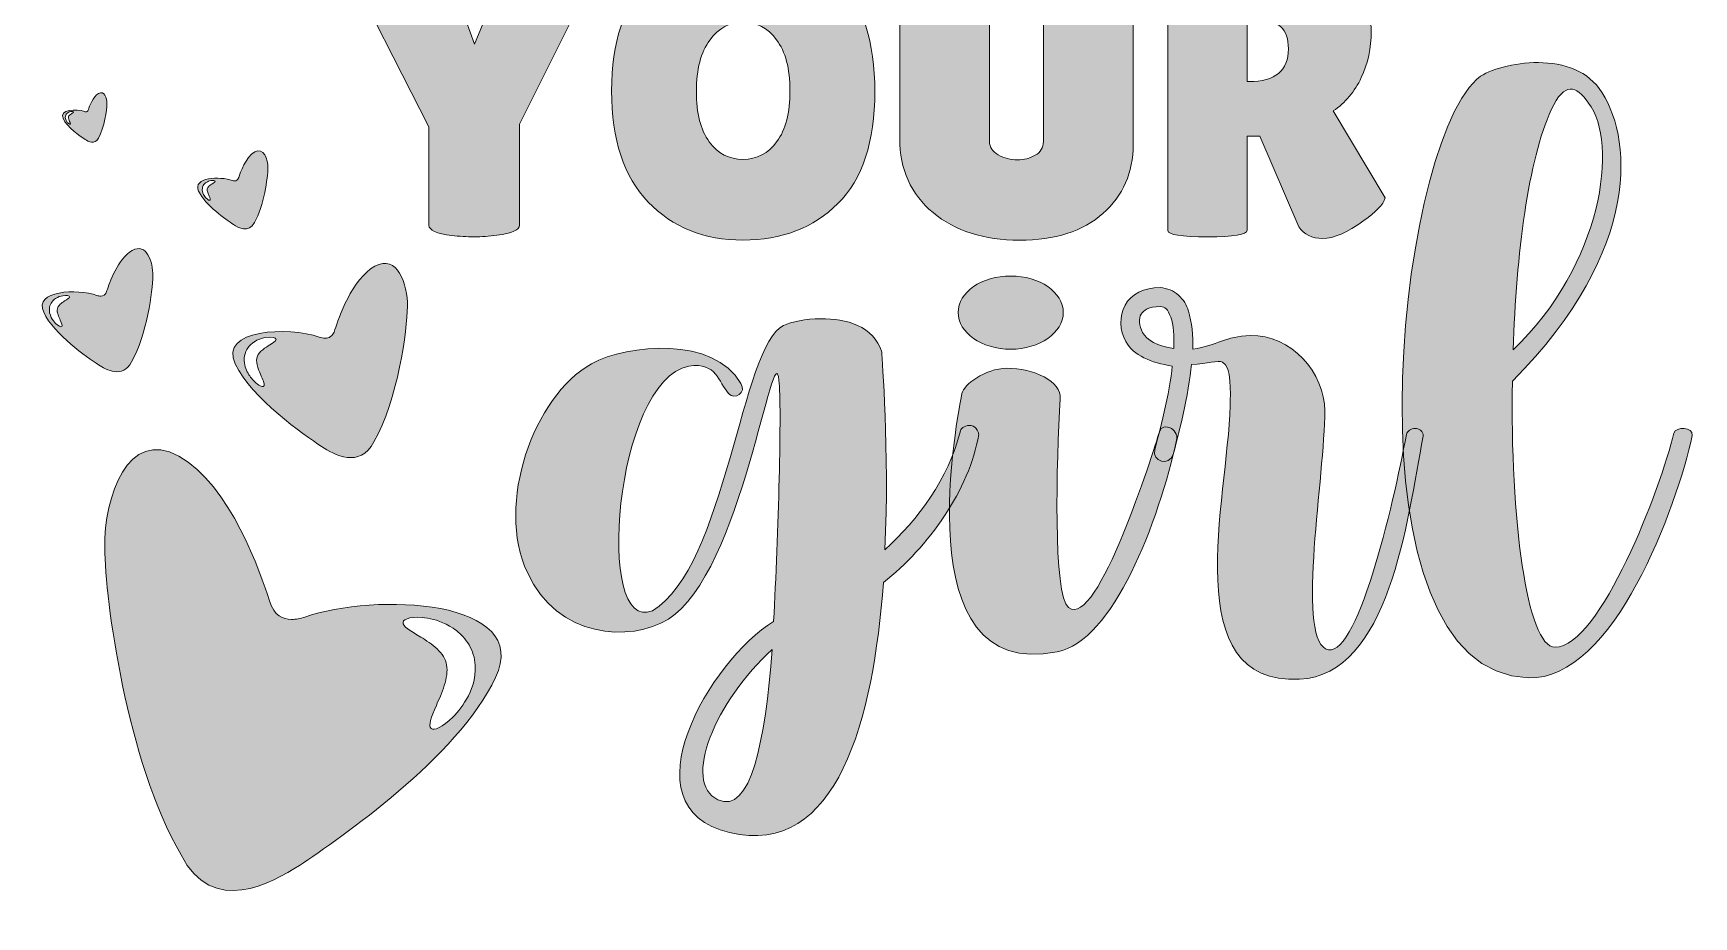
# Model space of a CAD drawing. Header units: inches. Extents: x 149 to 932, y -959 to -133.
# Drawn here: x 191 to 932, y -959 to -564 of the extents above; entities that cross this region are included whole.
import ezdxf

# ---------------------------------------------------------------- set-up
doc = ezdxf.new("R2010")
doc.units = ezdxf.units.IN
doc.header["$MEASUREMENT"] = 0
doc.layers.add('Layer 1', color=7, linetype='Continuous')

# ---------------------------------------------------------------- blocks, each defined once
blk = doc.blocks.new('block 3')
at = {"layer": 'Layer 1', "true_color": 0xce0100}
h = blk.add_hatch(color=12, dxfattribs=at)
h.dxf.hatch_style = 2
edge = h.paths.add_edge_path()
edge.add_spline(control_points=[(403.41, -531.51), (405.01, -527.2), (412.89, -525.05), (427.06, -525.05), (430.63, -525.05), (434.85, -525.29), (439.72, -525.78), (444.58, -526.28), (446.83, -526.89), (446.46, -527.63), (446.46, -527.63), (408.03, -604.88), (408.03, -604.88), (408.03, -604.88), (408.03, -649.96), (408.03, -649.96), (408.03, -652.06), (404.64, -653.54), (397.86, -654.4), (394.41, -654.89), (391.03, -655.14), (387.7, -655.14), (384.37, -655.14), (381.05, -654.95), (377.72, -654.59), (370.95, -653.72), (367.56, -652.18), (367.56, -649.96), (367.56, -649.96), (367.56, -605.98), (367.56, -605.98), (367.56, -605.98), (327.83, -528), (327.83, -528), (327.34, -527.26), (329.86, -526.56), (335.4, -525.88), (340.95, -525.2), (345.63, -524.86), (349.45, -524.86), (364.6, -524.86), (372.92, -527.08), (374.4, -531.51), (374.4, -531.51), (387.89, -569.21), (387.89, -569.21), (387.89, -569.21), (403.41, -531.51), (403.41, -531.51)], knot_values=[0, 0, 0, 0, 1, 1, 1, 2, 2, 2, 3, 3, 3, 4, 4, 4, 5, 5, 5, 6, 6, 6, 7, 7, 7, 8, 8, 8, 9, 9, 9, 10, 10, 10, 11, 11, 11, 12, 12, 12, 13, 13, 13, 14, 14, 14, 15, 15, 15, 16, 16, 16, 16], degree=3, periodic=1)
h = blk.add_hatch(color=12, dxfattribs=at)
h.dxf.hatch_style = 2
edge = h.paths.add_edge_path()
edge.add_spline(control_points=[(507.72, -656.62), (490.41, -656.62), (476.31, -650.95), (465.4, -639.62), (454.5, -628.28), (449.05, -611.74), (449.05, -590), (449.05, -568.26), (454.56, -551.78), (465.59, -540.57), (476.61, -529.36), (490.84, -523.75), (508.27, -523.75), (525.71, -523.75), (539.78, -529.27), (550.5, -540.29), (561.22, -551.32), (566.58, -568.01), (566.58, -590.37), (566.58, -612.73), (561.09, -629.36), (550.13, -640.26), (539.17, -651.17), (525.03, -656.62), (507.72, -656.62)], knot_values=[0, 0, 0, 0, 1, 1, 1, 2, 2, 2, 3, 3, 3, 4, 4, 4, 5, 5, 5, 6, 6, 6, 7, 7, 7, 8, 8, 8, 8], degree=3, periodic=1)
edge = h.paths.add_edge_path()
edge.add_spline(control_points=[(507.81, -559.23), (501.9, -559.23), (496.94, -561.94), (492.94, -567.36), (488.93, -572.79), (486.93, -580.39), (486.93, -590.18), (486.93, -599.98), (488.84, -607.49), (492.66, -612.73), (496.48, -617.97), (501.5, -620.58), (507.72, -620.58), (513.94, -620.58), (518.99, -617.94), (522.87, -612.64), (526.75, -607.34), (528.7, -599.76), (528.7, -589.91), (528.7, -580.05), (526.69, -572.48), (522.69, -567.18), (518.68, -561.88), (513.73, -559.23), (507.81, -559.23)], knot_values=[0, 0, 0, 0, 1, 1, 1, 2, 2, 2, 3, 3, 3, 4, 4, 4, 5, 5, 5, 6, 6, 6, 7, 7, 7, 8, 8, 8, 8], degree=3, periodic=1)
h = blk.add_hatch(color=12, dxfattribs=at)
h.dxf.hatch_style = 2
edge = h.paths.add_edge_path()
edge.add_spline(control_points=[(641.79, -529.11), (641.79, -526.65), (648.47, -525.41), (661.84, -525.41), (675.2, -525.41), (681.89, -526.65), (681.89, -529.11), (681.89, -529.11), (681.89, -613.93), (681.89, -613.93), (681.89, -626.5), (677.39, -636.75), (668.4, -644.7), (659.4, -652.64), (646.99, -656.62), (631.16, -656.62), (615.33, -656.62), (602.45, -652.52), (592.54, -644.33), (582.62, -636.14), (577.66, -625.08), (577.66, -611.16), (577.66, -611.16), (577.66, -529.29), (577.66, -529.29), (577.66, -526.83), (584.34, -525.6), (597.71, -525.6), (611.08, -525.6), (617.76, -526.83), (617.76, -529.29), (617.76, -529.29), (617.76, -612.64), (617.76, -612.64), (617.76, -615.1), (619.06, -617.07), (621.65, -618.55), (624.35, -620.03), (627.19, -620.77), (630.15, -620.77), (633.1, -620.77), (635.78, -620.09), (638.18, -618.73), (640.58, -617.38), (641.79, -615.35), (641.79, -612.64), (641.79, -612.64), (641.79, -529.11), (641.79, -529.11)], knot_values=[0, 0, 0, 0, 1, 1, 1, 2, 2, 2, 3, 3, 3, 4, 4, 4, 5, 5, 5, 6, 6, 6, 7, 7, 7, 8, 8, 8, 9, 9, 9, 10, 10, 10, 11, 11, 11, 12, 12, 12, 13, 13, 13, 14, 14, 14, 15, 15, 15, 16, 16, 16, 16], degree=3, periodic=1)
h = blk.add_hatch(color=12, dxfattribs=at)
h.dxf.hatch_style = 2
edge = h.paths.add_edge_path()
edge.add_spline(control_points=[(732.71, -652.18), (732.71, -654.15), (726.85, -655.14), (715.15, -655.14), (703.32, -655.14), (697.41, -654.21), (697.41, -652.37), (697.41, -652.37), (697.41, -531.88), (697.41, -531.88), (697.41, -527.57), (699.69, -525.41), (704.25, -525.41), (704.25, -525.41), (739.54, -525.41), (739.54, -525.41), (771.94, -525.41), (788.14, -538.04), (788.14, -563.3), (788.14, -570.94), (786.66, -577.87), (783.71, -584.09), (780.75, -590.31), (776.56, -595.27), (771.14, -598.96), (771.14, -598.96), (794.43, -637.77), (794.43, -637.77), (793.44, -640.72), (790.23, -644.12), (784.81, -647.93), (777.42, -653.23), (771.33, -655.88), (766.52, -655.88), (761.72, -655.88), (758.14, -654.15), (755.8, -650.7), (755.8, -650.7), (738.43, -610.23), (738.43, -610.23), (738.43, -610.23), (732.71, -610.23), (732.71, -610.23), (732.71, -610.23), (732.71, -652.18), (732.71, -652.18)], knot_values=[0, 0, 0, 0, 1, 1, 1, 2, 2, 2, 3, 3, 3, 4, 4, 4, 5, 5, 5, 6, 6, 6, 7, 7, 7, 8, 8, 8, 9, 9, 9, 10, 10, 10, 11, 11, 11, 12, 12, 12, 13, 13, 13, 14, 14, 14, 15, 15, 15, 15], degree=3, periodic=1)
edge = h.paths.add_edge_path()
edge.add_spline(control_points=[(732.71, -558.12), (732.71, -558.12), (732.71, -585.84), (732.71, -585.84), (732.71, -585.84), (733.63, -585.84), (733.63, -585.84), (745.33, -585.84), (751.18, -580.98), (751.18, -571.24), (751.18, -566.81), (750.04, -563.51), (747.77, -561.36), (745.48, -559.2), (741.76, -558.12), (736.58, -558.12), (736.58, -558.12), (732.71, -558.12), (732.71, -558.12)], knot_values=[0, 0, 0, 0, 1, 1, 1, 2, 2, 2, 3, 3, 3, 4, 4, 4, 5, 5, 5, 6, 6, 6, 6], degree=3, periodic=1)
at = {"layer": 'Layer 1', "lineweight": 0}
for points, knots in [([(403.41, -531.51), (405.01, -527.2), (412.89, -525.05), (427.06, -525.05), (430.63, -525.05), (434.85, -525.29), (439.72, -525.78), (444.58, -526.28), (446.83, -526.89), (446.46, -527.63), (446.46, -527.63), (408.03, -604.88), (408.03, -604.88), (408.03, -604.88), (408.03, -649.96), (408.03, -649.96), (408.03, -652.06), (404.64, -653.54), (397.86, -654.4), (394.41, -654.89), (391.03, -655.14), (387.7, -655.14), (384.37, -655.14), (381.05, -654.95), (377.72, -654.59), (370.95, -653.72), (367.56, -652.18), (367.56, -649.96), (367.56, -649.96), (367.56, -605.98), (367.56, -605.98), (367.56, -605.98), (327.83, -528), (327.83, -528), (327.34, -527.26), (329.86, -526.56), (335.4, -525.88), (340.95, -525.2), (345.63, -524.86), (349.45, -524.86), (364.6, -524.86), (372.92, -527.08), (374.4, -531.51), (374.4, -531.51), (387.89, -569.21), (387.89, -569.21), (387.89, -569.21), (403.41, -531.51), (403.41, -531.51)], [0, 0, 0, 0, 1, 1, 1, 2, 2, 2, 3, 3, 3, 4, 4, 4, 5, 5, 5, 6, 6, 6, 7, 7, 7, 8, 8, 8, 9, 9, 9, 10, 10, 10, 11, 11, 11, 12, 12, 12, 13, 13, 13, 14, 14, 14, 15, 15, 15, 16, 16, 16, 16]), ([(507.72, -656.62), (490.41, -656.62), (476.31, -650.95), (465.4, -639.62), (454.5, -628.28), (449.05, -611.74), (449.05, -590), (449.05, -568.26), (454.56, -551.78), (465.59, -540.57), (476.61, -529.36), (490.84, -523.75), (508.27, -523.75), (525.71, -523.75), (539.78, -529.27), (550.5, -540.29), (561.22, -551.32), (566.58, -568.01), (566.58, -590.37), (566.58, -612.73), (561.09, -629.36), (550.13, -640.26), (539.17, -651.17), (525.03, -656.62), (507.72, -656.62)], [0, 0, 0, 0, 1, 1, 1, 2, 2, 2, 3, 3, 3, 4, 4, 4, 5, 5, 5, 6, 6, 6, 7, 7, 7, 8, 8, 8, 8]), ([(641.79, -529.11), (641.79, -526.65), (648.47, -525.41), (661.84, -525.41), (675.2, -525.41), (681.89, -526.65), (681.89, -529.11), (681.89, -529.11), (681.89, -613.93), (681.89, -613.93), (681.89, -626.5), (677.39, -636.75), (668.4, -644.7), (659.4, -652.64), (646.99, -656.62), (631.16, -656.62), (615.33, -656.62), (602.45, -652.52), (592.54, -644.33), (582.62, -636.14), (577.66, -625.08), (577.66, -611.16), (577.66, -611.16), (577.66, -529.29), (577.66, -529.29), (577.66, -526.83), (584.34, -525.6), (597.71, -525.6), (611.08, -525.6), (617.76, -526.83), (617.76, -529.29), (617.76, -529.29), (617.76, -612.64), (617.76, -612.64), (617.76, -615.1), (619.06, -617.07), (621.65, -618.55), (624.35, -620.03), (627.19, -620.77), (630.15, -620.77), (633.1, -620.77), (635.78, -620.09), (638.18, -618.73), (640.58, -617.38), (641.79, -615.35), (641.79, -612.64), (641.79, -612.64), (641.79, -529.11), (641.79, -529.11)], [0, 0, 0, 0, 1, 1, 1, 2, 2, 2, 3, 3, 3, 4, 4, 4, 5, 5, 5, 6, 6, 6, 7, 7, 7, 8, 8, 8, 9, 9, 9, 10, 10, 10, 11, 11, 11, 12, 12, 12, 13, 13, 13, 14, 14, 14, 15, 15, 15, 16, 16, 16, 16]), ([(732.71, -652.18), (732.71, -654.15), (726.85, -655.14), (715.15, -655.14), (703.32, -655.14), (697.41, -654.21), (697.41, -652.37), (697.41, -652.37), (697.41, -531.88), (697.41, -531.88), (697.41, -527.57), (699.69, -525.41), (704.25, -525.41), (704.25, -525.41), (739.54, -525.41), (739.54, -525.41), (771.94, -525.41), (788.14, -538.04), (788.14, -563.3), (788.14, -570.94), (786.66, -577.87), (783.71, -584.09), (780.75, -590.31), (776.56, -595.27), (771.14, -598.96), (771.14, -598.96), (794.43, -637.77), (794.43, -637.77), (793.44, -640.72), (790.23, -644.12), (784.81, -647.93), (777.42, -653.23), (771.33, -655.88), (766.52, -655.88), (761.72, -655.88), (758.14, -654.15), (755.8, -650.7), (755.8, -650.7), (738.43, -610.23), (738.43, -610.23), (738.43, -610.23), (732.71, -610.23), (732.71, -610.23), (732.71, -610.23), (732.71, -652.18), (732.71, -652.18)], [0, 0, 0, 0, 1, 1, 1, 2, 2, 2, 3, 3, 3, 4, 4, 4, 5, 5, 5, 6, 6, 6, 7, 7, 7, 8, 8, 8, 9, 9, 9, 10, 10, 10, 11, 11, 11, 12, 12, 12, 13, 13, 13, 14, 14, 14, 15, 15, 15, 15]), ([(507.81, -559.23), (501.9, -559.23), (496.94, -561.94), (492.94, -567.36), (488.93, -572.79), (486.93, -580.39), (486.93, -590.18), (486.93, -599.98), (488.84, -607.49), (492.66, -612.73), (496.48, -617.97), (501.5, -620.58), (507.72, -620.58), (513.94, -620.58), (518.99, -617.94), (522.87, -612.64), (526.75, -607.34), (528.7, -599.76), (528.7, -589.91), (528.7, -580.05), (526.69, -572.48), (522.69, -567.18), (518.68, -561.88), (513.73, -559.23), (507.81, -559.23)], [0, 0, 0, 0, 1, 1, 1, 2, 2, 2, 3, 3, 3, 4, 4, 4, 5, 5, 5, 6, 6, 6, 7, 7, 7, 8, 8, 8, 8]), ([(732.71, -558.12), (732.71, -558.12), (732.71, -585.84), (732.71, -585.84), (732.71, -585.84), (733.63, -585.84), (733.63, -585.84), (745.33, -585.84), (751.18, -580.98), (751.18, -571.24), (751.18, -566.81), (750.04, -563.51), (747.77, -561.36), (745.48, -559.2), (741.76, -558.12), (736.58, -558.12), (736.58, -558.12), (732.71, -558.12), (732.71, -558.12)], [0, 0, 0, 0, 1, 1, 1, 2, 2, 2, 3, 3, 3, 4, 4, 4, 5, 5, 5, 6, 6, 6, 6])]:
    blk.add_open_spline(points, degree=3, knots=knots, dxfattribs=at)
blk = doc.blocks.new('block 6')
at = {"layer": 'Layer 1', "true_color": 0x231f20}
h = blk.add_hatch(color=250, dxfattribs=at)
h.dxf.hatch_style = 2
edge = h.paths.add_edge_path()
edge.add_spline(control_points=[(889.92, -588.94), (904.55, -609.02), (910, -660.4), (851.13, -719.61), (850.11, -780.52), (857.6, -838.38), (870.18, -838.38), (890.26, -838.38), (917.49, -766.91), (923.27, -742.75), (923.95, -739.69), (932.12, -740.03), (931.44, -743.77), (924.63, -775.42), (896.39, -853.35), (858.27, -851.99), (774.9, -849.26), (799.06, -617.87), (835.14, -584.86), (839.22, -581.12), (849.77, -577.71), (860.66, -577.37), (871.89, -577.03), (883.46, -580.09), (889.92, -588.94)], knot_values=[0, 0, 0, 0, 1, 1, 1, 2, 2, 2, 3, 3, 3, 4, 4, 4, 5, 5, 5, 6, 6, 6, 7, 7, 7, 8, 8, 8, 8], degree=3, periodic=1)
edge = h.paths.add_edge_path()
edge.add_spline(control_points=[(868.48, -598.47), (858.27, -620.59), (852.83, -662.79), (851.47, -705.66), (891.28, -667.55), (898.77, -613.1), (885.16, -595.41), (882.1, -591.32), (879.71, -588.94), (876.99, -589.28), (874.27, -589.28), (871.55, -592), (868.48, -598.47)], knot_values=[0, 0, 0, 0, 1, 1, 1, 2, 2, 2, 3, 3, 3, 4, 4, 4, 4], degree=3, periodic=1)
h = blk.add_hatch(color=250, dxfattribs=at)
h.dxf.hatch_style = 2
edge = h.paths.add_edge_path()
edge.add_spline(control_points=[(649.34, -727.44), (647.64, -755.35), (645.94, -815.24), (653.08, -820.68), (666.01, -830.55), (690.86, -750.92), (693.58, -742.41), (693.92, -740.71), (695.28, -739.35), (698.34, -740.37), (700.04, -741.05), (701.74, -743.77), (701.41, -745.14), (693.24, -782.91), (672.82, -835.65), (647.98, -840.42), (578.9, -854.37), (604.08, -732.89), (605.44, -725.06), (606.12, -721.31), (615.65, -713.83), (625.52, -713.83), (637.43, -713.83), (650.02, -719.61), (649.34, -727.44)], knot_values=[0, 0, 0, 0, 1, 1, 1, 2, 2, 2, 3, 3, 3, 4, 4, 4, 5, 5, 5, 6, 6, 6, 7, 7, 7, 8, 8, 8, 8], degree=3, periodic=1)
edge = h.paths.add_edge_path()
edge.add_spline(control_points=[(650.7, -688.99), (650.7, -697.84), (640.15, -705.32), (627.22, -705.32), (614.29, -705.32), (603.74, -697.84), (603.74, -688.99), (603.74, -679.8), (614.29, -672.65), (627.22, -672.65), (640.15, -672.65), (650.7, -679.8), (650.7, -688.99)], knot_values=[0, 0, 0, 0, 1, 1, 1, 2, 2, 2, 3, 3, 3, 4, 4, 4, 4], degree=3, periodic=1)
h = blk.add_hatch(color=250, dxfattribs=at)
h.dxf.hatch_style = 2
edge = h.paths.add_edge_path()
edge.add_spline(control_points=[(702.08, -681.16), (704.46, -683.2), (705.83, -685.58), (706.51, -688.31), (708.21, -693.07), (708.55, -699.54), (708.55, -705.32), (719.44, -703.62), (723.18, -699.54), (734.07, -699.2), (752.45, -698.52), (767.42, -716.21), (767.42, -732.89), (767.42, -761.13), (754.83, -832.25), (767.76, -839.06), (781.37, -846.2), (798.04, -774.74), (803.83, -743.44), (804.17, -741.73), (805.87, -740.71), (807.91, -740.71), (808.94, -740.71), (811.66, -741.73), (811.32, -744.12), (804.17, -782.57), (796, -850.63), (756.19, -852.67), (701.4, -855.39), (723.86, -772.7), (725.22, -730.5), (725.22, -724.72), (725.9, -713.15), (721.82, -711.11), (719.78, -710.09), (715.01, -711.79), (707.87, -712.13), (706.85, -724.72), (701.74, -745.48), (699.7, -752.28), (698, -757.73), (690.17, -755.35), (691.53, -750.24), (693.23, -743.77), (698.34, -724.04), (699.36, -712.81), (689.83, -711.45), (682.01, -708.04), (678.6, -701.92), (675.88, -696.81), (675.54, -690.69), (678.26, -685.58), (680.99, -680.82), (686.77, -677.76), (693.92, -677.76), (696.98, -678.1), (700.04, -679.12), (702.08, -681.16)], knot_values=[0, 0, 0, 0, 1, 1, 1, 2, 2, 2, 3, 3, 3, 4, 4, 4, 5, 5, 5, 6, 6, 6, 7, 7, 7, 8, 8, 8, 9, 9, 9, 10, 10, 10, 11, 11, 11, 12, 12, 12, 13, 13, 13, 14, 14, 14, 15, 15, 15, 16, 16, 16, 17, 17, 17, 18, 18, 18, 19, 19, 19, 19], degree=3, periodic=1)
edge = h.paths.add_edge_path()
edge.add_spline(control_points=[(685.41, -689.67), (684.39, -691.71), (684.39, -694.77), (686.09, -697.84), (687.79, -701.24), (692.9, -703.96), (700.04, -704.98), (700.04, -699.54), (700.04, -694.43), (698.68, -691.03), (698, -689.33), (697.32, -687.97), (696.64, -687.29), (695.62, -686.61), (695.28, -686.26), (693.92, -686.26), (688.81, -686.26), (686.43, -687.97), (685.41, -689.67)], knot_values=[0, 0, 0, 0, 1, 1, 1, 2, 2, 2, 3, 3, 3, 4, 4, 4, 5, 5, 5, 6, 6, 6, 6], degree=3, periodic=1)
h = blk.add_hatch(color=250, dxfattribs=at)
h.dxf.hatch_style = 2
edge = h.paths.add_edge_path()
edge.add_spline(control_points=[(569.72, -706.68), (569.72, -709.75), (573.12, -749.9), (571.08, -794.82), (586.05, -781.21), (599.32, -763.51), (604.76, -741.73), (605.11, -740.37), (607.49, -739.01), (609.53, -739.35), (612.25, -740.03), (612.93, -742.75), (612.93, -743.44), (608.85, -767.94), (590.47, -793.8), (570.39, -809.45), (565.97, -870.02), (549.98, -932.64), (501.66, -921.07), (454.36, -909.84), (493.15, -844.16), (521.39, -826.81), (523.44, -788.69), (525.14, -730.84), (523.78, -719.27), (521.39, -696.47), (507.1, -805.71), (474.43, -825.79), (457.42, -836.33), (424.75, -834.29), (411.48, -805.03), (397.19, -774.4), (414.2, -726.42), (440.06, -711.79), (456.4, -702.94), (494.85, -699.54), (506.76, -720.63), (509.48, -724.72), (504.04, -728.12), (501.32, -725.06), (496.55, -719.95), (496.21, -711.11), (483.62, -712.81), (450.27, -719.27), (441.43, -833.27), (467.29, -822.04), (499.95, -802.98), (507.1, -702.94), (525.82, -694.77), (529.22, -693.07), (535.69, -691.71), (542.49, -691.71), (553.72, -691.71), (565.97, -694.77), (569.72, -706.68)], knot_values=[0, 0, 0, 0, 1, 1, 1, 2, 2, 2, 3, 3, 3, 4, 4, 4, 5, 5, 5, 6, 6, 6, 7, 7, 7, 8, 8, 8, 9, 9, 9, 10, 10, 10, 11, 11, 11, 12, 12, 12, 13, 13, 13, 14, 14, 14, 15, 15, 15, 16, 16, 16, 17, 17, 17, 18, 18, 18, 18], degree=3, periodic=1)
edge = h.paths.add_edge_path()
edge.add_spline(control_points=[(496.55, -906.44), (511.18, -913.24), (517.65, -880.23), (520.71, -839.4), (495.53, -862.2), (480.22, -898.61), (496.55, -906.44)], knot_values=[0, 0, 0, 0, 1, 1, 1, 2, 2, 2, 2], degree=3, periodic=1)
at = {"layer": 'Layer 1', "lineweight": 0}
for points, knots in [([(889.92, -588.94), (904.55, -609.02), (910, -660.4), (851.13, -719.61), (850.11, -780.52), (857.6, -838.38), (870.18, -838.38), (890.26, -838.38), (917.49, -766.91), (923.27, -742.75), (923.95, -739.69), (932.12, -740.03), (931.44, -743.77), (924.63, -775.42), (896.39, -853.35), (858.27, -851.99), (774.9, -849.26), (799.06, -617.87), (835.14, -584.86), (839.22, -581.12), (849.77, -577.71), (860.66, -577.37), (871.89, -577.03), (883.46, -580.09), (889.92, -588.94)], [0, 0, 0, 0, 1, 1, 1, 2, 2, 2, 3, 3, 3, 4, 4, 4, 5, 5, 5, 6, 6, 6, 7, 7, 7, 8, 8, 8, 8]), ([(868.48, -598.47), (858.27, -620.59), (852.83, -662.79), (851.47, -705.66), (891.28, -667.55), (898.77, -613.1), (885.16, -595.41), (882.1, -591.32), (879.71, -588.94), (876.99, -589.28), (874.27, -589.28), (871.55, -592), (868.48, -598.47)], [0, 0, 0, 0, 1, 1, 1, 2, 2, 2, 3, 3, 3, 4, 4, 4, 4]), ([(650.7, -688.99), (650.7, -697.84), (640.15, -705.32), (627.22, -705.32), (614.29, -705.32), (603.74, -697.84), (603.74, -688.99), (603.74, -679.8), (614.29, -672.65), (627.22, -672.65), (640.15, -672.65), (650.7, -679.8), (650.7, -688.99)], [0, 0, 0, 0, 1, 1, 1, 2, 2, 2, 3, 3, 3, 4, 4, 4, 4]), ([(702.08, -681.16), (704.46, -683.2), (705.83, -685.58), (706.51, -688.31), (708.21, -693.07), (708.55, -699.54), (708.55, -705.32), (719.44, -703.62), (723.18, -699.54), (734.07, -699.2), (752.45, -698.52), (767.42, -716.21), (767.42, -732.89), (767.42, -761.13), (754.83, -832.25), (767.76, -839.06), (781.37, -846.2), (798.04, -774.74), (803.83, -743.44), (804.17, -741.73), (805.87, -740.71), (807.91, -740.71), (808.94, -740.71), (811.66, -741.73), (811.32, -744.12), (804.17, -782.57), (796, -850.63), (756.19, -852.67), (701.4, -855.39), (723.86, -772.7), (725.22, -730.5), (725.22, -724.72), (725.9, -713.15), (721.82, -711.11), (719.78, -710.09), (715.01, -711.79), (707.87, -712.13), (706.85, -724.72), (701.74, -745.48), (699.7, -752.28), (698, -757.73), (690.17, -755.35), (691.53, -750.24), (693.23, -743.77), (698.34, -724.04), (699.36, -712.81), (689.83, -711.45), (682.01, -708.04), (678.6, -701.92), (675.88, -696.81), (675.54, -690.69), (678.26, -685.58), (680.99, -680.82), (686.77, -677.76), (693.92, -677.76), (696.98, -678.1), (700.04, -679.12), (702.08, -681.16)], [0, 0, 0, 0, 1, 1, 1, 2, 2, 2, 3, 3, 3, 4, 4, 4, 5, 5, 5, 6, 6, 6, 7, 7, 7, 8, 8, 8, 9, 9, 9, 10, 10, 10, 11, 11, 11, 12, 12, 12, 13, 13, 13, 14, 14, 14, 15, 15, 15, 16, 16, 16, 17, 17, 17, 18, 18, 18, 19, 19, 19, 19]), ([(685.41, -689.67), (684.39, -691.71), (684.39, -694.77), (686.09, -697.84), (687.79, -701.24), (692.9, -703.96), (700.04, -704.98), (700.04, -699.54), (700.04, -694.43), (698.68, -691.03), (698, -689.33), (697.32, -687.97), (696.64, -687.29), (695.62, -686.61), (695.28, -686.26), (693.92, -686.26), (688.81, -686.26), (686.43, -687.97), (685.41, -689.67)], [0, 0, 0, 0, 1, 1, 1, 2, 2, 2, 3, 3, 3, 4, 4, 4, 5, 5, 5, 6, 6, 6, 6]), ([(569.72, -706.68), (569.72, -709.75), (573.12, -749.9), (571.08, -794.82), (586.05, -781.21), (599.32, -763.51), (604.76, -741.73), (605.11, -740.37), (607.49, -739.01), (609.53, -739.35), (612.25, -740.03), (612.93, -742.75), (612.93, -743.44), (608.85, -767.94), (590.47, -793.8), (570.39, -809.45), (565.97, -870.02), (549.98, -932.64), (501.66, -921.07), (454.36, -909.84), (493.15, -844.16), (521.39, -826.81), (523.44, -788.69), (525.14, -730.84), (523.78, -719.27), (521.39, -696.47), (507.1, -805.71), (474.43, -825.79), (457.42, -836.33), (424.75, -834.29), (411.48, -805.03), (397.19, -774.4), (414.2, -726.42), (440.06, -711.79), (456.4, -702.94), (494.85, -699.54), (506.76, -720.63), (509.48, -724.72), (504.04, -728.12), (501.32, -725.06), (496.55, -719.95), (496.21, -711.11), (483.62, -712.81), (450.27, -719.27), (441.43, -833.27), (467.29, -822.04), (499.95, -802.98), (507.1, -702.94), (525.82, -694.77), (529.22, -693.07), (535.69, -691.71), (542.49, -691.71), (553.72, -691.71), (565.97, -694.77), (569.72, -706.68)], [0, 0, 0, 0, 1, 1, 1, 2, 2, 2, 3, 3, 3, 4, 4, 4, 5, 5, 5, 6, 6, 6, 7, 7, 7, 8, 8, 8, 9, 9, 9, 10, 10, 10, 11, 11, 11, 12, 12, 12, 13, 13, 13, 14, 14, 14, 15, 15, 15, 16, 16, 16, 17, 17, 17, 18, 18, 18, 18]), ([(649.34, -727.44), (647.64, -755.35), (645.94, -815.24), (653.08, -820.68), (666.01, -830.55), (690.86, -750.92), (693.58, -742.41), (693.92, -740.71), (695.28, -739.35), (698.34, -740.37), (700.04, -741.05), (701.74, -743.77), (701.41, -745.14), (693.24, -782.91), (672.82, -835.65), (647.98, -840.42), (578.9, -854.37), (604.08, -732.89), (605.44, -725.06), (606.12, -721.31), (615.65, -713.83), (625.52, -713.83), (637.43, -713.83), (650.02, -719.61), (649.34, -727.44)], [0, 0, 0, 0, 1, 1, 1, 2, 2, 2, 3, 3, 3, 4, 4, 4, 5, 5, 5, 6, 6, 6, 7, 7, 7, 8, 8, 8, 8]), ([(496.55, -906.44), (511.18, -913.24), (517.65, -880.23), (520.71, -839.4), (495.53, -862.2), (480.22, -898.61), (496.55, -906.44)], [0, 0, 0, 0, 1, 1, 1, 2, 2, 2, 2])]:
    blk.add_open_spline(points, degree=3, knots=knots, dxfattribs=at)
blk = doc.blocks.new('block 2')
at = {"layer": 'Layer 1', "true_color": 0xfd2b7b}
h = blk.add_hatch(color=230, dxfattribs=at)
h.dxf.hatch_style = 2
edge = h.paths.add_edge_path()
edge.add_spline(control_points=[(220.1, -591.13), (217.52, -592.53), (215.96, -597.08), (215.56, -598.34), (215.3, -599.19), (214.87, -599.3), (214.45, -599.32), (214.22, -599.33), (214, -599.28), (213.78, -599.2), (210.28, -597.97), (202.33, -598.28), (204.21, -602.24), (206.12, -606.27), (212, -610.28), (214.05, -611.66), (215.43, -612.54), (218.4, -614.24), (219.99, -611.13), (222.72, -606.42), (223.8, -598.32), (223.82, -595.73), (223.84, -593.14), (222.67, -589.72), (220.1, -591.13)], knot_values=[0, 0, 0, 0, 1, 1, 1, 2, 2, 2, 3, 3, 3, 4, 4, 4, 5, 5, 5, 6, 6, 6, 7, 7, 7, 8, 8, 8, 8], degree=3, periodic=1)
edge = h.paths.add_edge_path()
edge.add_spline(control_points=[(207.96, -600.21), (207.69, -600.37), (207.39, -600.56), (207.14, -600.8), (206.88, -601.04), (206.72, -601.3), (206.66, -601.6), (206.61, -601.91), (206.66, -602.28), (206.78, -602.64), (206.89, -603), (207.05, -603.34), (207.18, -603.64), (207.44, -604.24), (207.6, -604.66), (207.44, -604.79), (207.3, -604.92), (206.88, -604.73), (206.35, -604.22), (206.1, -603.96), (205.81, -603.62), (205.57, -603.15), (205.34, -602.7), (205.14, -602.07), (205.26, -601.35), (205.32, -600.99), (205.48, -600.65), (205.67, -600.39), (205.87, -600.12), (206.1, -599.91), (206.34, -599.76), (206.8, -599.45), (207.25, -599.32), (207.62, -599.25), (208.37, -599.13), (208.83, -599.28), (208.85, -599.47), (208.88, -599.66), (208.49, -599.88), (207.96, -600.21)], knot_values=[0, 0, 0, 0, 1, 1, 1, 2, 2, 2, 3, 3, 3, 4, 4, 4, 5, 5, 5, 6, 6, 6, 7, 7, 7, 8, 8, 8, 9, 9, 9, 10, 10, 10, 11, 11, 11, 12, 12, 12, 13, 13, 13, 13], degree=3, periodic=1)
h = blk.add_hatch(color=230, dxfattribs=at)
h.dxf.hatch_style = 2
edge = h.paths.add_edge_path()
edge.add_spline(control_points=[(289.8, -617.25), (285.74, -619.47), (283.28, -626.65), (282.65, -628.63), (282.24, -629.96), (281.56, -630.14), (280.9, -630.16), (280.54, -630.18), (280.18, -630.11), (279.83, -629.98), (274.32, -628.05), (261.78, -628.54), (264.75, -634.77), (267.77, -641.12), (277.03, -647.45), (280.26, -649.63), (282.44, -651.02), (287.13, -653.69), (289.63, -648.79), (293.93, -641.36), (295.63, -628.6), (295.66, -624.51), (295.7, -620.42), (293.86, -615.03), (289.8, -617.25)], knot_values=[0, 0, 0, 0, 1, 1, 1, 2, 2, 2, 3, 3, 3, 4, 4, 4, 5, 5, 5, 6, 6, 6, 7, 7, 7, 8, 8, 8, 8], degree=3, periodic=1)
edge = h.paths.add_edge_path()
edge.add_spline(control_points=[(270.66, -631.57), (270.24, -631.82), (269.76, -632.13), (269.37, -632.51), (268.96, -632.89), (268.71, -633.29), (268.62, -633.77), (268.54, -634.25), (268.62, -634.84), (268.8, -635.41), (268.98, -635.98), (269.23, -636.51), (269.43, -636.98), (269.84, -637.92), (270.09, -638.59), (269.85, -638.8), (269.62, -638.99), (268.95, -638.7), (268.13, -637.9), (267.73, -637.48), (267.27, -636.95), (266.9, -636.21), (266.53, -635.49), (266.22, -634.51), (266.41, -633.37), (266.51, -632.8), (266.75, -632.27), (267.06, -631.85), (267.37, -631.43), (267.74, -631.1), (268.1, -630.86), (268.84, -630.38), (269.54, -630.17), (270.13, -630.07), (271.3, -629.88), (272.03, -630.1), (272.07, -630.4), (272.11, -630.71), (271.51, -631.05), (270.66, -631.57)], knot_values=[0, 0, 0, 0, 1, 1, 1, 2, 2, 2, 3, 3, 3, 4, 4, 4, 5, 5, 5, 6, 6, 6, 7, 7, 7, 8, 8, 8, 9, 9, 9, 10, 10, 10, 11, 11, 11, 12, 12, 12, 13, 13, 13, 13], degree=3, periodic=1)
h = blk.add_hatch(color=230, dxfattribs=at)
h.dxf.hatch_style = 2
edge = h.paths.add_edge_path()
edge.add_spline(control_points=[(235.09, -661.22), (228.69, -664.72), (224.8, -676.03), (223.82, -679.16), (223.16, -681.25), (222.09, -681.54), (221.05, -681.57), (220.48, -681.6), (219.92, -681.48), (219.37, -681.29), (210.69, -678.24), (190.91, -679.01), (195.59, -688.84), (200.35, -698.85), (214.95, -708.83), (220.04, -712.27), (223.49, -714.46), (230.87, -718.67), (234.81, -710.95), (241.59, -699.23), (244.28, -679.11), (244.33, -672.66), (244.38, -666.21), (241.49, -657.71), (235.09, -661.22)], knot_values=[0, 0, 0, 0, 1, 1, 1, 2, 2, 2, 3, 3, 3, 4, 4, 4, 5, 5, 5, 6, 6, 6, 7, 7, 7, 8, 8, 8, 8], degree=3, periodic=1)
edge = h.paths.add_edge_path()
edge.add_spline(control_points=[(204.91, -683.79), (204.25, -684.19), (203.49, -684.68), (202.87, -685.27), (202.23, -685.87), (201.83, -686.51), (201.69, -687.26), (201.56, -688.02), (201.69, -688.94), (201.98, -689.84), (202.26, -690.75), (202.66, -691.59), (202.97, -692.33), (203.62, -693.81), (204.01, -694.86), (203.63, -695.19), (203.27, -695.5), (202.22, -695.04), (200.91, -693.77), (200.28, -693.11), (199.56, -692.27), (198.97, -691.11), (198.39, -689.98), (197.9, -688.42), (198.2, -686.62), (198.36, -685.74), (198.74, -684.9), (199.23, -684.24), (199.72, -683.57), (200.3, -683.05), (200.88, -682.68), (202.03, -681.92), (203.14, -681.59), (204.07, -681.42), (205.92, -681.12), (207.07, -681.48), (207.13, -681.95), (207.19, -682.44), (206.24, -682.97), (204.91, -683.79)], knot_values=[0, 0, 0, 0, 1, 1, 1, 2, 2, 2, 3, 3, 3, 4, 4, 4, 5, 5, 5, 6, 6, 6, 7, 7, 7, 8, 8, 8, 9, 9, 9, 10, 10, 10, 11, 11, 11, 12, 12, 12, 13, 13, 13, 13], degree=3, periodic=1)
h = blk.add_hatch(color=230, dxfattribs=at)
h.dxf.hatch_style = 2
edge = h.paths.add_edge_path()
edge.add_spline(control_points=[(343.38, -668.28), (333.28, -673.79), (327.16, -691.63), (325.6, -696.57), (324.57, -699.87), (322.88, -700.31), (321.25, -700.38), (320.35, -700.42), (319.46, -700.23), (318.6, -699.93), (304.9, -695.12), (273.72, -696.33), (281.09, -711.83), (288.6, -727.62), (311.63, -743.34), (319.65, -748.78), (325.09, -752.22), (336.73, -758.87), (342.94, -746.69), (353.63, -728.22), (357.87, -696.48), (357.95, -686.32), (358.03, -676.15), (353.47, -662.75), (343.38, -668.28)], knot_values=[0, 0, 0, 0, 1, 1, 1, 2, 2, 2, 3, 3, 3, 4, 4, 4, 5, 5, 5, 6, 6, 6, 7, 7, 7, 8, 8, 8, 8], degree=3, periodic=1)
edge = h.paths.add_edge_path()
edge.add_spline(control_points=[(295.79, -703.86), (294.75, -704.49), (293.56, -705.27), (292.57, -706.2), (291.57, -707.14), (290.94, -708.16), (290.71, -709.34), (290.51, -710.54), (290.71, -711.99), (291.18, -713.41), (291.62, -714.84), (292.24, -716.16), (292.73, -717.33), (293.76, -719.66), (294.37, -721.32), (293.77, -721.84), (293.22, -722.33), (291.55, -721.6), (289.49, -719.6), (288.5, -718.56), (287.37, -717.24), (286.44, -715.42), (285.51, -713.62), (284.75, -711.17), (285.21, -708.33), (285.46, -706.94), (286.07, -705.62), (286.84, -704.58), (287.62, -703.52), (288.53, -702.7), (289.44, -702.11), (291.26, -700.91), (293.01, -700.4), (294.47, -700.14), (297.39, -699.66), (299.21, -700.22), (299.29, -700.97), (299.4, -701.74), (297.89, -702.58), (295.79, -703.86)], knot_values=[0, 0, 0, 0, 1, 1, 1, 2, 2, 2, 3, 3, 3, 4, 4, 4, 5, 5, 5, 6, 6, 6, 7, 7, 7, 8, 8, 8, 9, 9, 9, 10, 10, 10, 11, 11, 11, 12, 12, 12, 13, 13, 13, 13], degree=3, periodic=1)
h = blk.add_hatch(color=230, dxfattribs=at)
h.dxf.hatch_style = 2
edge = h.paths.add_edge_path()
edge.add_spline(control_points=[(222.82, -794), (223, -817.07), (232.61, -889.11), (256.88, -931.02), (270.98, -958.68), (297.42, -943.59), (309.75, -935.77), (327.96, -923.44), (380.24, -887.75), (397.27, -851.91), (414, -816.72), (343.23, -813.97), (312.15, -824.89), (310.2, -825.58), (308.18, -826), (306.13, -825.9), (302.42, -825.76), (298.59, -824.75), (296.24, -817.26), (292.72, -806.05), (278.81, -765.57), (255.9, -753.04), (232.99, -740.5), (222.63, -770.92), (222.82, -794)], knot_values=[0, 0, 0, 0, 1, 1, 1, 2, 2, 2, 3, 3, 3, 4, 4, 4, 5, 5, 5, 6, 6, 6, 7, 7, 7, 8, 8, 8, 8], degree=3, periodic=1)
edge = h.paths.add_edge_path()
edge.add_spline(control_points=[(355.97, -827.24), (356.15, -825.55), (360.29, -824.28), (366.92, -825.36), (370.23, -825.95), (374.2, -827.13), (378.33, -829.85), (380.4, -831.19), (382.47, -833.05), (384.23, -835.44), (385.97, -837.82), (387.36, -840.8), (387.92, -843.97), (388.98, -850.41), (387.24, -855.98), (385.15, -860.04), (383.03, -864.18), (380.47, -867.19), (378.22, -869.54), (373.54, -874.09), (369.76, -875.74), (368.49, -874.63), (367.13, -873.44), (368.51, -869.68), (370.86, -864.39), (371.97, -861.74), (373.38, -858.73), (374.39, -855.49), (375.44, -852.27), (375.89, -848.98), (375.44, -846.25), (374.93, -843.57), (373.49, -841.27), (371.22, -839.13), (368.98, -837.02), (366.28, -835.26), (363.91, -833.82), (359.14, -830.91), (355.73, -829.01), (355.97, -827.24)], knot_values=[0, 0, 0, 0, 1, 1, 1, 2, 2, 2, 3, 3, 3, 4, 4, 4, 5, 5, 5, 6, 6, 6, 7, 7, 7, 8, 8, 8, 9, 9, 9, 10, 10, 10, 11, 11, 11, 12, 12, 12, 13, 13, 13, 13], degree=3, periodic=1)
at = {"layer": 'Layer 1', "lineweight": 0}
for points, knots in [([(220.1, -591.13), (217.52, -592.53), (215.96, -597.08), (215.56, -598.34), (215.3, -599.19), (214.87, -599.3), (214.45, -599.32), (214.22, -599.33), (214, -599.28), (213.78, -599.2), (210.28, -597.97), (202.33, -598.28), (204.21, -602.24), (206.12, -606.27), (212, -610.28), (214.05, -611.66), (215.43, -612.54), (218.4, -614.24), (219.99, -611.13), (222.72, -606.42), (223.8, -598.32), (223.82, -595.73), (223.84, -593.14), (222.67, -589.72), (220.1, -591.13)], [0, 0, 0, 0, 1, 1, 1, 2, 2, 2, 3, 3, 3, 4, 4, 4, 5, 5, 5, 6, 6, 6, 7, 7, 7, 8, 8, 8, 8]), ([(207.96, -600.21), (207.69, -600.37), (207.39, -600.56), (207.14, -600.8), (206.88, -601.04), (206.72, -601.3), (206.66, -601.6), (206.61, -601.91), (206.66, -602.28), (206.78, -602.64), (206.89, -603), (207.05, -603.34), (207.18, -603.64), (207.44, -604.24), (207.6, -604.66), (207.44, -604.79), (207.3, -604.92), (206.88, -604.73), (206.35, -604.22), (206.1, -603.96), (205.81, -603.62), (205.57, -603.15), (205.34, -602.7), (205.14, -602.07), (205.26, -601.35), (205.32, -600.99), (205.48, -600.65), (205.67, -600.39), (205.87, -600.12), (206.1, -599.91), (206.34, -599.76), (206.8, -599.45), (207.25, -599.32), (207.62, -599.25), (208.37, -599.13), (208.83, -599.28), (208.85, -599.47), (208.88, -599.66), (208.49, -599.88), (207.96, -600.21)], [0, 0, 0, 0, 1, 1, 1, 2, 2, 2, 3, 3, 3, 4, 4, 4, 5, 5, 5, 6, 6, 6, 7, 7, 7, 8, 8, 8, 9, 9, 9, 10, 10, 10, 11, 11, 11, 12, 12, 12, 13, 13, 13, 13]), ([(289.8, -617.25), (285.74, -619.47), (283.28, -626.65), (282.65, -628.63), (282.24, -629.96), (281.56, -630.14), (280.9, -630.16), (280.54, -630.18), (280.18, -630.11), (279.83, -629.98), (274.32, -628.05), (261.78, -628.54), (264.75, -634.77), (267.77, -641.12), (277.03, -647.45), (280.26, -649.63), (282.44, -651.02), (287.13, -653.69), (289.63, -648.79), (293.93, -641.36), (295.63, -628.6), (295.66, -624.51), (295.7, -620.42), (293.86, -615.03), (289.8, -617.25)], [0, 0, 0, 0, 1, 1, 1, 2, 2, 2, 3, 3, 3, 4, 4, 4, 5, 5, 5, 6, 6, 6, 7, 7, 7, 8, 8, 8, 8]), ([(270.66, -631.57), (270.24, -631.82), (269.76, -632.13), (269.37, -632.51), (268.96, -632.89), (268.71, -633.29), (268.62, -633.77), (268.54, -634.25), (268.62, -634.84), (268.8, -635.41), (268.98, -635.98), (269.23, -636.51), (269.43, -636.98), (269.84, -637.92), (270.09, -638.59), (269.85, -638.8), (269.62, -638.99), (268.95, -638.7), (268.13, -637.9), (267.73, -637.48), (267.27, -636.95), (266.9, -636.21), (266.53, -635.49), (266.22, -634.51), (266.41, -633.37), (266.51, -632.8), (266.75, -632.27), (267.06, -631.85), (267.37, -631.43), (267.74, -631.1), (268.1, -630.86), (268.84, -630.38), (269.54, -630.17), (270.13, -630.07), (271.3, -629.88), (272.03, -630.1), (272.07, -630.4), (272.11, -630.71), (271.51, -631.05), (270.66, -631.57)], [0, 0, 0, 0, 1, 1, 1, 2, 2, 2, 3, 3, 3, 4, 4, 4, 5, 5, 5, 6, 6, 6, 7, 7, 7, 8, 8, 8, 9, 9, 9, 10, 10, 10, 11, 11, 11, 12, 12, 12, 13, 13, 13, 13]), ([(235.09, -661.22), (228.69, -664.72), (224.8, -676.03), (223.82, -679.16), (223.16, -681.25), (222.09, -681.54), (221.05, -681.57), (220.48, -681.6), (219.92, -681.48), (219.37, -681.29), (210.69, -678.24), (190.91, -679.01), (195.59, -688.84), (200.35, -698.85), (214.95, -708.83), (220.04, -712.27), (223.49, -714.46), (230.87, -718.67), (234.81, -710.95), (241.59, -699.23), (244.28, -679.11), (244.33, -672.66), (244.38, -666.21), (241.49, -657.71), (235.09, -661.22)], [0, 0, 0, 0, 1, 1, 1, 2, 2, 2, 3, 3, 3, 4, 4, 4, 5, 5, 5, 6, 6, 6, 7, 7, 7, 8, 8, 8, 8]), ([(343.38, -668.28), (333.28, -673.79), (327.16, -691.63), (325.6, -696.57), (324.57, -699.87), (322.88, -700.31), (321.25, -700.38), (320.35, -700.42), (319.46, -700.23), (318.6, -699.93), (304.9, -695.12), (273.72, -696.33), (281.09, -711.83), (288.6, -727.62), (311.63, -743.34), (319.65, -748.78), (325.09, -752.22), (336.73, -758.87), (342.94, -746.69), (353.63, -728.22), (357.87, -696.48), (357.95, -686.32), (358.03, -676.15), (353.47, -662.75), (343.38, -668.28)], [0, 0, 0, 0, 1, 1, 1, 2, 2, 2, 3, 3, 3, 4, 4, 4, 5, 5, 5, 6, 6, 6, 7, 7, 7, 8, 8, 8, 8]), ([(204.91, -683.79), (204.25, -684.19), (203.49, -684.68), (202.87, -685.27), (202.23, -685.87), (201.83, -686.51), (201.69, -687.26), (201.56, -688.02), (201.69, -688.94), (201.98, -689.84), (202.26, -690.75), (202.66, -691.59), (202.97, -692.33), (203.62, -693.81), (204.01, -694.86), (203.63, -695.19), (203.27, -695.5), (202.22, -695.04), (200.91, -693.77), (200.28, -693.11), (199.56, -692.27), (198.97, -691.11), (198.39, -689.98), (197.9, -688.42), (198.2, -686.62), (198.36, -685.74), (198.74, -684.9), (199.23, -684.24), (199.72, -683.57), (200.3, -683.05), (200.88, -682.68), (202.03, -681.92), (203.14, -681.59), (204.07, -681.42), (205.92, -681.12), (207.07, -681.48), (207.13, -681.95), (207.19, -682.44), (206.24, -682.97), (204.91, -683.79)], [0, 0, 0, 0, 1, 1, 1, 2, 2, 2, 3, 3, 3, 4, 4, 4, 5, 5, 5, 6, 6, 6, 7, 7, 7, 8, 8, 8, 9, 9, 9, 10, 10, 10, 11, 11, 11, 12, 12, 12, 13, 13, 13, 13]), ([(295.79, -703.86), (294.75, -704.49), (293.56, -705.27), (292.57, -706.2), (291.57, -707.14), (290.94, -708.16), (290.71, -709.34), (290.51, -710.54), (290.71, -711.99), (291.18, -713.41), (291.62, -714.84), (292.24, -716.16), (292.73, -717.33), (293.76, -719.66), (294.37, -721.32), (293.77, -721.84), (293.22, -722.33), (291.55, -721.6), (289.49, -719.6), (288.5, -718.56), (287.37, -717.24), (286.44, -715.42), (285.51, -713.62), (284.75, -711.17), (285.21, -708.33), (285.46, -706.94), (286.07, -705.62), (286.84, -704.58), (287.62, -703.52), (288.53, -702.7), (289.44, -702.11), (291.26, -700.91), (293.01, -700.4), (294.47, -700.14), (297.39, -699.66), (299.21, -700.22), (299.29, -700.97), (299.4, -701.74), (297.89, -702.58), (295.79, -703.86)], [0, 0, 0, 0, 1, 1, 1, 2, 2, 2, 3, 3, 3, 4, 4, 4, 5, 5, 5, 6, 6, 6, 7, 7, 7, 8, 8, 8, 9, 9, 9, 10, 10, 10, 11, 11, 11, 12, 12, 12, 13, 13, 13, 13]), ([(222.82, -794), (223, -817.07), (232.61, -889.11), (256.88, -931.02), (270.98, -958.68), (297.42, -943.59), (309.75, -935.77), (327.96, -923.44), (380.24, -887.75), (397.27, -851.91), (414, -816.72), (343.23, -813.97), (312.15, -824.89), (310.2, -825.58), (308.18, -826), (306.13, -825.9), (302.42, -825.76), (298.59, -824.75), (296.24, -817.26), (292.72, -806.05), (278.81, -765.57), (255.9, -753.04), (232.99, -740.5), (222.63, -770.92), (222.82, -794)], [0, 0, 0, 0, 1, 1, 1, 2, 2, 2, 3, 3, 3, 4, 4, 4, 5, 5, 5, 6, 6, 6, 7, 7, 7, 8, 8, 8, 8]), ([(355.97, -827.24), (356.15, -825.55), (360.29, -824.28), (366.92, -825.36), (370.23, -825.95), (374.2, -827.13), (378.33, -829.85), (380.4, -831.19), (382.47, -833.05), (384.23, -835.44), (385.97, -837.82), (387.36, -840.8), (387.92, -843.97), (388.98, -850.41), (387.24, -855.98), (385.15, -860.04), (383.03, -864.18), (380.47, -867.19), (378.22, -869.54), (373.54, -874.09), (369.76, -875.74), (368.49, -874.63), (367.13, -873.44), (368.51, -869.68), (370.86, -864.39), (371.97, -861.74), (373.38, -858.73), (374.39, -855.49), (375.44, -852.27), (375.89, -848.98), (375.44, -846.25), (374.93, -843.57), (373.49, -841.27), (371.22, -839.13), (368.98, -837.02), (366.28, -835.26), (363.91, -833.82), (359.14, -830.91), (355.73, -829.01), (355.97, -827.24)], [0, 0, 0, 0, 1, 1, 1, 2, 2, 2, 3, 3, 3, 4, 4, 4, 5, 5, 5, 6, 6, 6, 7, 7, 7, 8, 8, 8, 9, 9, 9, 10, 10, 10, 11, 11, 11, 12, 12, 12, 13, 13, 13, 13])]:
    blk.add_open_spline(points, degree=3, knots=knots, dxfattribs=at)
at = {"layer": 'Layer 1'}
for name in ['block 3', 'block 6']:
    blk.add_blockref(name, (0, 0), dxfattribs=at)

msp = doc.modelspace()

# ---------------------------------------------------------------- block references
at = {"layer": 'Layer 1'}
msp.add_blockref('block 2', (0, 0), dxfattribs=at)

doc.saveas('drawing.dxf')
